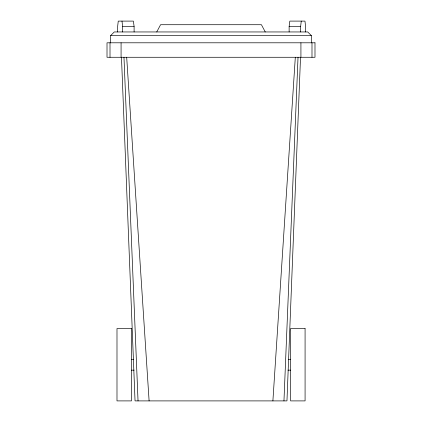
<?xml version="1.0" encoding="UTF-8"?>
<svg xmlns="http://www.w3.org/2000/svg" width="422" height="422" viewBox="0 0 422 422"><rect width="100%" height="100%" fill="white"/><g stroke="black" fill="none" stroke-linecap="round" stroke-linejoin="round"><path stroke-width="0.63" d="M300.522 57.271L286.96 400.9L135.04 400.9L121.478 57.271M283.959 400.9L298.027 57.271M272.892 400.9L295.316 57.271M300.633 31.951L300.633 26.528L301.25 21.1M289.128 31.951L289.128 26.528L289.819 21.1L304.974 21.1L305.586 26.528L305.586 31.951M156.741 31.951L160.576 24.719L261.424 24.719L265.259 31.951M110.659 42.801L110.659 35.569L114.278 31.951L307.722 31.951L311.341 35.569L311.341 42.801M121.984 21.1L122.633 26.528L134.101 26.528L134.101 31.951M289.128 26.528L300.633 26.528M110.659 35.569L311.341 35.569M131.458 359.301L133.431 359.301M288.643 359.301L290.616 359.301M131.458 370.152L134.09 370.152M287.983 370.152L290.616 370.152M134.101 26.528L133.41 21.1L118.255 21.1L117.643 26.528L117.643 31.951M126.684 57.271L149.108 400.9M123.973 57.271L138.041 400.9M311.99 42.801L311.99 57.271M300.923 42.801L300.923 57.271M122.633 26.528L122.633 31.951M121.077 42.801L121.077 57.271M110.01 42.801L110.01 57.271M314.991 42.801L107.009 42.801L107.009 57.271L314.991 57.271L314.991 42.801M131.458 328.559L116.989 328.559L116.989 400.9L131.458 400.9L131.458 328.559M305.08 328.559L290.616 328.559L290.616 400.9L305.08 400.9L305.08 328.559"/></g></svg>
